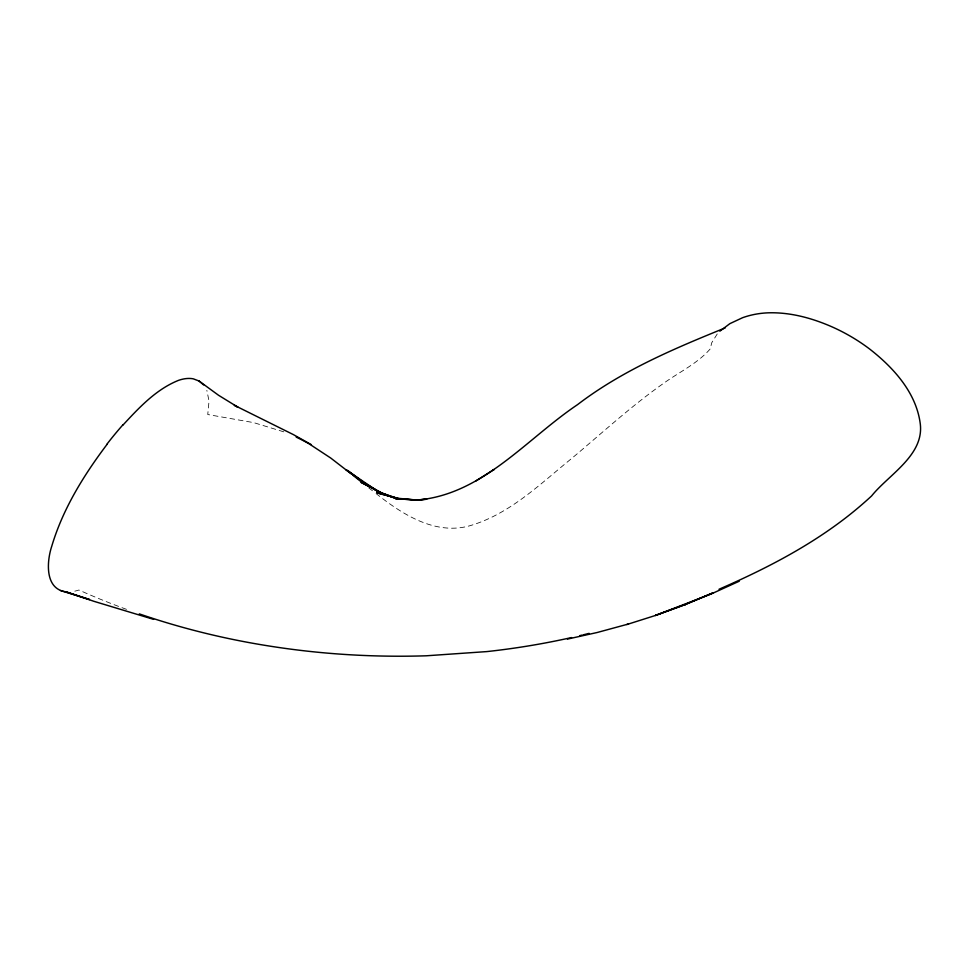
<?xml version="1.0" encoding="UTF-8"?>
<svg xmlns="http://www.w3.org/2000/svg" width="969" height="969" viewBox="0 0 969 969"><rect width="100%" height="100%" fill="white"/><g stroke="black" fill="none" stroke-linecap="round" stroke-linejoin="round"><path stroke-width="0.73" stroke-dasharray="4.84 3.63" d="M717.242 333.954L711.731 342.772L710.241 348.913C697.135 363.872 678.663 372.326 662.82 383.869C630.565 406.641 601.519 433.531 571.25 458.797C540.411 483.81 510.651 513.158 471.818 525.15C436.522 536.39 402.68 514.624 376.117 493.596M283.82 431.847L253.66 422.617L207.754 414.526L209.025 401.057L206.845 390.325M368.644 487.77L375.039 492.785M126.515 609.344A683.375 563.558 -6 0 1 78.925 590.024A113.288 45.555 -60 0 1 73.22 591.465"/><path stroke-width="1.45" d="M107.062 444.347C83.758 475.222 62.876 508.87 51.769 546.189C46.718 561.342 44.586 589.104 65.928 591.817L89.523 599.508L60.466 590.545M123.063 424.955C139.124 407.598 156.094 389.344 178.478 380.369A93.666 41.485 -61.5 0 1 193.315 378.843L199.081 381.035L203.623 384.911M719.87 331.18L729.863 323.658L742.545 317.723A92.334 79.228 30.7 0 1 752.223 314.901A91.159 78.259 30.8 0 1 768.102 312.83C790.244 312.103 812.107 318.098 832.238 326.953A161.666 134.63 30.2 0 1 849.11 335.492A156.469 130.585 30.1 0 1 869.605 348.997C893.612 367.699 916.529 392.905 920.332 424.313C923.832 455.527 888.621 474.737 871.591 495.946A404.703 353.31 1 0 1 845.004 518.391C806.62 547.836 763.245 570.014 719.022 589.249M396.139 498.635L378.685 492.143L398.756 498.72L376.687 492.785L397.266 498.223L417.045 500.077L395.74 498.72L416.549 499.968L426.748 499.229L416.064 500.149C482.005 495.244 526.046 439.223 577.536 404.642C622.074 370.582 673.721 348.779 725.248 327.885M492.785 470.328L494.081 469.493L475.694 481.072M739.274 581.206L711.464 593.84L655.48 615.436L685.24 604.547L713.305 592.737L683.351 605.322L685.24 604.547L655.48 615.436M567.434 639.104L597.086 632.527L628.481 624M626.798 624.545L657.333 614.867M583.726 634.719L589.14 633.363M579.68 635.664L582.381 635.034M153.611 619.361L93.884 601.301L65.928 591.817M395.958 498.466L380.538 492.373L360.892 482.283L382.222 493.403L362.987 482.235L381.241 493.669M311.388 444.686L293.365 434.596L234.256 405.248L237.877 407.162L218.534 395.255L199.081 381.035M381.156 493.56L346.054 469.759L365.059 483.616L347.774 470.51M351.674 474.229L330.744 458.046L309.159 443.863A210.406 193.376 -35.6 0 0 296.199 437.116M352.728 475.064L360.129 480.999M139.282 613.874A683.375 563.558 -6 0 0 270.194 646.178A699.872 574.968 -5.8 0 0 426.239 655.795L486.813 651.592A637.323 531.739 -6 0 0 571.565 637.554M106.965 444.129A185.176 75.752 -59.6 0 1 123.027 424.701"/></g></svg>
